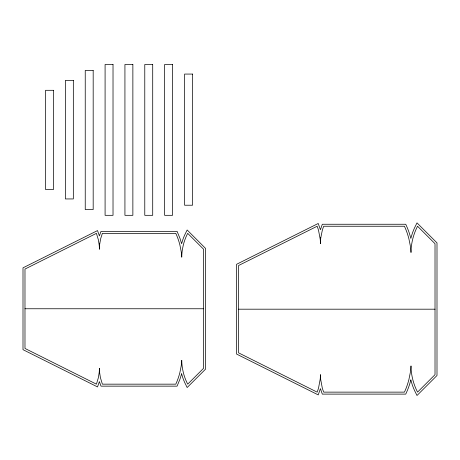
<?xml version="1.0" encoding="UTF-8"?>
<svg xmlns="http://www.w3.org/2000/svg" width="460" height="460" viewBox="0 0 460 460"><rect width="100%" height="100%" fill="white"/><g stroke="black" fill="none" stroke-linecap="round" stroke-linejoin="round"><path stroke-width="0.69" d="M24.984 308.758L203.579 308.758M238.562 309.189L435.016 309.189M99.734 243.823L99.584 245.168A43.821 43.821 0 0 0 99.4 249.222A43.821 43.821 0 0 0 99.21 245.168L98.377 239.821L96.422 233.346L24.984 269.065L24.984 348.444L96.422 384.163L98.377 377.689L99.21 372.341A43.821 43.821 0 0 0 99.4 368.287A43.821 43.821 0 0 0 99.584 372.341L100.418 377.689L102.373 384.163L175.795 384.163A66.234 66.234 0 0 0 179.889 372.531L181.102 366.471A66.125 66.125 0 0 0 181.752 360.347A53.187 53.187 0 0 0 182.488 368.563L183.333 372.606A53.187 53.187 0 0 0 187.703 384.163L203.579 368.287L203.579 249.222L187.703 233.346A53.187 53.187 0 0 0 183.333 244.91L182.488 248.946A53.187 53.187 0 0 0 181.752 257.163A66.125 66.125 0 0 0 181.102 251.039L179.889 244.979A66.234 66.234 0 0 0 175.795 233.346L102.373 233.346L100.728 238.504L99.734 243.823M320.787 237.762L320.626 239.24A48.202 48.202 0 0 0 320.419 243.702A48.202 48.202 0 0 0 320.212 239.24L318.567 230.471A48.202 48.202 0 0 0 317.141 226.239L238.562 265.529L238.562 352.843L317.141 392.133A48.202 48.202 0 0 0 318.567 387.901L320.212 379.132A48.202 48.202 0 0 0 320.419 374.67A48.202 48.202 0 0 0 320.626 379.132L322.27 387.901A48.202 48.202 0 0 0 323.69 392.133L404.455 392.133A72.858 72.858 0 0 0 408.952 379.345L410.291 372.675A72.737 72.737 0 0 0 411.004 365.941A58.506 58.506 0 0 0 411.815 374.975L412.24 377.206A58.506 58.506 0 0 0 417.553 392.133L435.016 374.67L435.016 243.702L417.553 226.239A58.506 58.506 0 0 0 412.24 241.166L411.815 243.397A58.506 58.506 0 0 0 411.004 252.436A72.737 72.737 0 0 0 410.291 245.697L408.952 239.033A72.858 72.858 0 0 0 404.455 226.239L323.69 226.239A48.202 48.202 0 0 0 322.27 230.471L320.787 237.762M181.602 373.802L179.986 379.103L177.089 386.147L100.993 386.147L99.4 381.604L97.514 386.923L23 349.669L23 267.841L97.514 230.586L99.4 235.905L100.993 231.363L177.089 231.363L179.986 238.406L181.602 243.708L182.608 240.315A55.171 55.171 0 0 1 184.995 234.358L187.151 229.988L205.562 248.4L205.562 369.11L187.151 387.521L184.995 383.157A55.171 55.171 0 0 1 182.608 377.194L181.602 373.802M410.843 379.971L409.613 384.296A74.508 74.508 0 0 1 407.198 390.839L405.749 394.116L322.31 394.116L320.419 388.637L318.234 394.898L236.578 354.068L236.578 264.305L318.234 223.474L320.419 229.741L322.31 224.256L405.749 224.256L407.198 227.539A74.508 74.508 0 0 1 409.601 234.036L410.843 238.401L412.137 233.967A60.49 60.49 0 0 1 414.753 227.43L417.001 222.881L437 242.88L437 375.492L417.001 395.497L414.753 390.942A60.49 60.49 0 0 1 412.137 384.41L410.843 379.971M113.022 64.504L105.087 64.504L105.087 215.32L113.022 215.32L113.022 64.504M132.865 64.504L124.93 64.504L124.93 215.32L132.865 215.32L132.865 64.504M152.708 64.504L144.773 64.504L144.773 215.32L152.708 215.32L152.708 64.504M172.552 64.504L164.617 64.504L164.617 215.32L172.552 215.32L172.552 64.504M93.179 70.46L85.238 70.46L85.238 209.553L93.179 209.553L93.179 70.46M192.539 74.071L184.598 74.071L184.598 205.223L192.539 205.223L192.539 74.071M73.335 80.379L65.395 80.379L65.395 198.944L73.335 198.944L73.335 80.379M53.492 90.304L45.551 90.304L45.551 189.52L53.492 189.52L53.492 90.304"/></g></svg>
